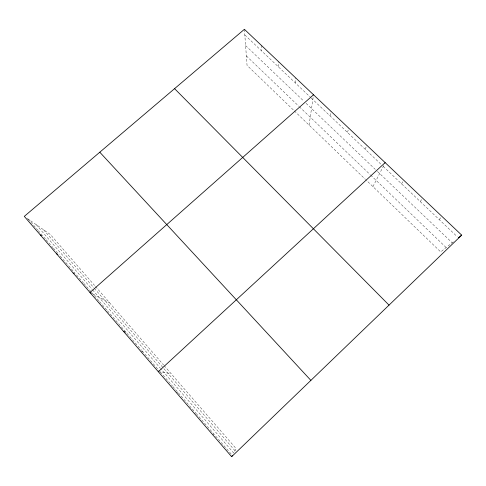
<?xml version="1.0" encoding="UTF-8"?>
<svg xmlns="http://www.w3.org/2000/svg" width="486" height="486" viewBox="0 0 486 486"><rect width="100%" height="100%" fill="white"/><g stroke="black" fill="none" stroke-linecap="round" stroke-linejoin="round"><path stroke-width="0.36" stroke-dasharray="2.43 1.82" d="M278.284 66.728L278.405 61.509M295.421 83.009L295.828 78.015M309.096 125.121L313.434 95.469M330.018 115.862L331.002 111.337M347.472 132.441L348.76 128.152M365.211 149.287L366.808 145.247M372.95 186.63L384.839 163.26M401.558 183.811L403.811 180.3M420.183 201.502L422.784 198.27M439.125 219.49L442.078 216.543M212.813 434.867L213.876 434.004M453.292 241.846L440.711 251.9L365.879 179.82M194.321 413.434L195.706 412.966L172.986 386.656M176.157 392.378L177.858 392.293M158.315 371.699L170.975 373.509M141.359 351.542L143.078 352.022M124.847 331.908L126.135 332.4M93.099 294.145L109.727 302.912M27.234 218.414L50.404 234.531L94.551 285.422M244.816 34.949L310.657 97.479M311.204 97.996L381.595 164.851M383.235 166.406L457.283 236.737M245.594 45.593L303.908 101.252M306.083 103.33L375.265 169.359M377.44 171.436L452.162 242.751M246.353 55.914L298.817 106.234M299.364 106.75L370.156 174.644M370.697 175.167L446.16 247.544M293.24 109.848L247.046 65.349L244.403 29.306M294.334 110.899L365.338 179.298M95.529 286.546L163.63 365.041M164.122 365.606L236.19 448.675L233.717 453.037L160.641 368.552M43.6 229.799L93.859 287.815M94.351 288.38L235.017 450.747M36.134 224.605L92.127 289.34M92.613 289.905L160.149 367.981M28.407 219.229L30.375 221.513M30.873 222.084L37.768 230.072M38.26 230.637L45.629 239.173M46.115 239.738L52.919 247.611M53.405 248.176L59.231 254.925M60.203 256.055L68.113 265.21M68.605 265.781L75.032 273.217M76.515 274.936L83.343 282.846M83.829 283.411L91.149 291.886M91.635 292.451L99.059 301.041M99.551 301.618L106.999 310.238M107.491 310.815L141.626 350.339M142.112 350.904L159.335 370.842M160.319 371.984L172.5 386.091M196.198 413.531L231.883 454.86M261.268 45.277L261.413 50.714"/><path stroke-width="0.73" d="M231.646 456.694L461.7 235.133L244.403 29.306L24.3 216.373L231.646 456.694L232.369 455.418M158.315 371.699L385.155 162.628M313.537 94.788L89.983 292.505L91.234 293.161M458.383 237.782L461.7 235.133M123.553 331.416L124.847 331.908M73.137 272.974L74.261 273.63M56.576 253.783L57.785 254.536M40.302 234.914L41.407 235.649M174.577 88.652L389.031 305.117M99.8 152.209L310.882 380.38"/></g></svg>
